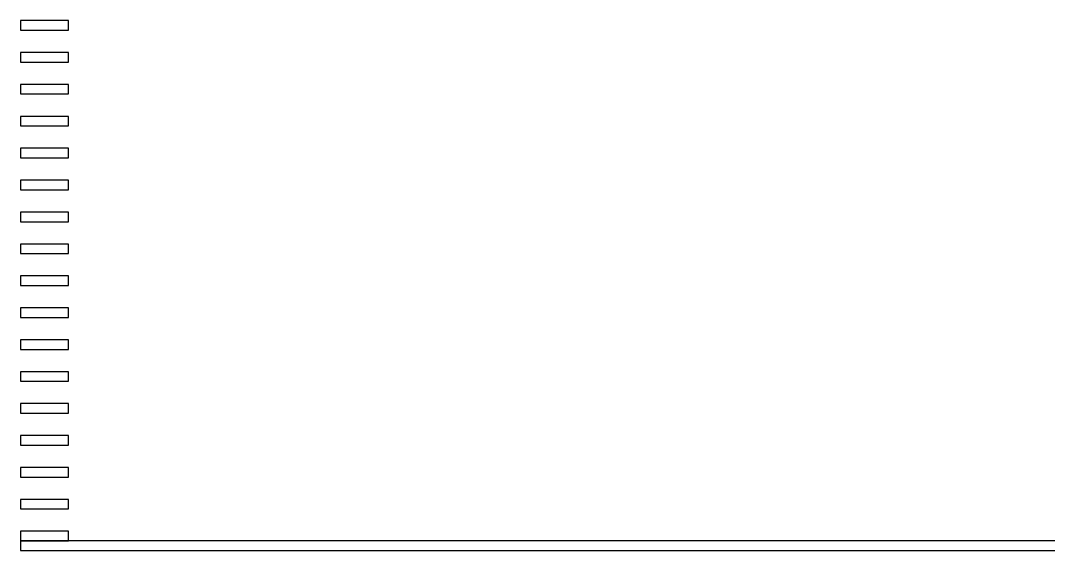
# Model space of a CAD drawing. Extents: x -11.9 to 9.3, y -3.9 to 3.8.
# Drawn here: x -11.855 to -8.632, y -1.733 to -0.073 of the extents above; entities that cross this region are included whole.
import ezdxf

# ---------------------------------------------------------------- set-up
doc = ezdxf.new("R2010")
doc.units = 0
doc.layers.add('SECTIONCUTEDGES', color=7, linetype='CONTINUOUS')

msp = doc.modelspace()

# ---------------------------------------------------------------- linework, layer by layer
at = {"layer": 'SECTIONCUTEDGES'}
for p, q in [((-11.855, -0.0727), (-11.855, -0.1027)), ((-11.705, -0.0727), (-11.855, -0.0727)), ((-11.705, -0.1027), (-11.705, -0.0727)), ((-11.855, -0.1027), (-11.705, -0.1027)), ((-11.705, -0.1727), (-11.855, -0.1727)), ((-11.855, -0.1727), (-11.855, -0.2027)), ((-11.705, -0.2027), (-11.705, -0.1727)), ((-11.855, -0.2027), (-11.705, -0.2027)), ((-11.855, -0.2727), (-11.855, -0.3027)), ((-11.705, -0.2727), (-11.855, -0.2727)), ((-11.705, -0.3027), (-11.705, -0.2727)), ((-11.855, -0.3027), (-11.705, -0.3027)), ((-11.855, -0.3727), (-11.855, -0.4027)), ((-11.705, -0.3727), (-11.855, -0.3727)), ((-11.705, -0.4027), (-11.705, -0.3727)), ((-11.855, -0.4027), (-11.705, -0.4027)), ((-11.855, -0.4727), (-11.855, -0.5027)), ((-11.705, -0.4727), (-11.855, -0.4727)), ((-11.705, -0.5027), (-11.705, -0.4727)), ((-11.855, -0.5027), (-11.705, -0.5027)), ((-11.855, -0.5727), (-11.855, -0.6027)), ((-11.705, -0.5727), (-11.855, -0.5727)), ((-11.705, -0.6027), (-11.705, -0.5727)), ((-11.855, -0.6027), (-11.705, -0.6027)), ((-11.855, -0.6727), (-11.855, -0.7027)), ((-11.705, -0.6727), (-11.855, -0.6727)), ((-11.705, -0.7027), (-11.705, -0.6727)), ((-11.855, -0.7027), (-11.705, -0.7027)), ((-11.855, -0.7727), (-11.855, -0.8027)), ((-11.705, -0.7727), (-11.855, -0.7727)), ((-11.705, -0.8027), (-11.705, -0.7727)), ((-11.855, -0.8027), (-11.705, -0.8027)), ((-11.855, -0.8727), (-11.855, -0.9027)), ((-11.705, -0.8727), (-11.855, -0.8727)), ((-11.705, -0.9027), (-11.705, -0.8727)), ((-11.855, -0.9027), (-11.705, -0.9027)), ((-11.855, -0.9727), (-11.855, -1.0027)), ((-11.705, -0.9727), (-11.855, -0.9727)), ((-11.705, -1.0027), (-11.705, -0.9727)), ((-11.855, -1.0027), (-11.705, -1.0027)), ((-11.705, -1.0727), (-11.855, -1.0727)), ((-11.855, -1.0727), (-11.855, -1.1027)), ((-11.705, -1.1027), (-11.705, -1.0727)), ((-11.855, -1.1027), (-11.705, -1.1027)), ((-11.705, -1.1727), (-11.855, -1.1727)), ((-11.855, -1.1727), (-11.855, -1.2027)), ((-11.705, -1.2027), (-11.705, -1.1727)), ((-11.855, -1.2027), (-11.705, -1.2027)), ((-11.855, -1.2727), (-11.855, -1.3027)), ((-11.705, -1.2727), (-11.855, -1.2727)), ((-11.705, -1.3027), (-11.705, -1.2727)), ((-11.855, -1.3027), (-11.705, -1.3027)), ((-11.705, -1.3727), (-11.855, -1.3727)), ((-11.855, -1.3727), (-11.855, -1.4027)), ((-11.705, -1.4027), (-11.705, -1.3727)), ((-11.855, -1.4027), (-11.705, -1.4027)), ((-11.705, -1.4727), (-11.855, -1.4727)), ((-11.855, -1.4727), (-11.855, -1.5027)), ((-11.705, -1.5027), (-11.705, -1.4727)), ((-11.855, -1.5027), (-11.705, -1.5027)), ((-11.855, -1.5727), (-11.855, -1.6027)), ((-11.705, -1.5727), (-11.855, -1.5727)), ((-11.705, -1.6027), (-11.705, -1.5727)), ((-11.855, -1.6027), (-11.705, -1.6027)), ((-11.705, -1.6727), (-11.855, -1.6727)), ((-11.855, -1.6727), (-11.855, -1.7027)), ((-11.705, -1.7027), (-11.705, -1.6727)), ((9.245, -1.7027), (-11.855, -1.7027)), ((-11.855, -1.7027), (-11.855, -1.7327)), ((-11.855, -1.7027), (-11.705, -1.7027)), ((-11.855, -1.7327), (9.245, -1.7327))]:
    msp.add_line(p, q, dxfattribs=at)

doc.saveas('drawing.dxf')
